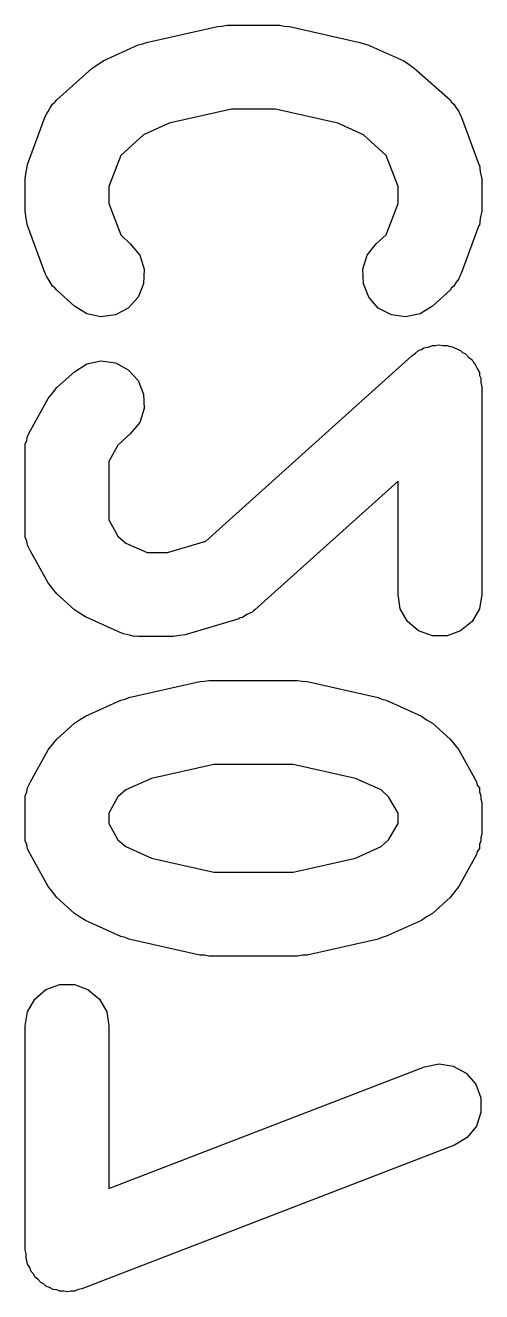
# Model space of a CAD drawing. Extents: x 103 to 139.4, y -103.3 to -91.2.
# Drawn here: x 108.895 to 109.517, y -98.874 to -97.148 of the extents above; entities that cross this region are included whole.
import ezdxf

# ---------------------------------------------------------------- set-up
doc = ezdxf.new("R2010")
doc.units = 0
doc.header["$MEASUREMENT"] = 0
doc.layers.add('BLACK', color=7, linetype='CONTINUOUS')

msp = doc.modelspace()

# ---------------------------------------------------------------- linework, layer by layer
at = {"layer": 'Black'}
for p, q in [((109.06, -97.1714), (109.157, -97.1496)), ((109.157, -97.1496), (109.163, -97.1493)), ((109.163, -97.1493), (109.17, -97.1482)), ((109.17, -97.1482), (109.242, -97.1482)), ((109.242, -97.1482), (109.248, -97.1493)), ((109.248, -97.1493), (109.255, -97.1496)), ((109.255, -97.1496), (109.351, -97.1714)), ((109.049, -97.175), (109.055, -97.1736)), ((109.055, -97.1736), (109.06, -97.1714)), ((109.351, -97.1714), (109.357, -97.1736)), ((109.357, -97.1736), (109.362, -97.175)), ((109.001, -97.1968), (109.049, -97.175)), ((109.362, -97.175), (109.411, -97.1968)), ((108.938, -97.2499), (108.986, -97.2064)), ((108.986, -97.2064), (108.994, -97.2017)), ((108.994, -97.2017), (109.001, -97.1968)), ((109.411, -97.1968), (109.418, -97.2017)), ((109.418, -97.2017), (109.425, -97.2064)), ((109.425, -97.2064), (109.474, -97.2499)), ((108.926, -97.2656), (108.929, -97.2607)), ((108.929, -97.2607), (108.932, -97.2554)), ((108.932, -97.2554), (108.935, -97.253)), ((108.935, -97.253), (108.938, -97.2499)), ((109.474, -97.2499), (109.476, -97.253)), ((109.476, -97.253), (109.479, -97.2554)), ((109.479, -97.2554), (109.482, -97.2607)), ((109.482, -97.2607), (109.486, -97.2656)), ((108.898, -97.3379), (108.922, -97.2726)), ((108.922, -97.2726), (108.924, -97.2693)), ((108.924, -97.2693), (108.926, -97.2656)), ((109.176, -97.2625), (109.091, -97.2816)), ((109.236, -97.2625), (109.176, -97.2625)), ((109.321, -97.2816), (109.236, -97.2625)), ((109.486, -97.2656), (109.487, -97.2692)), ((109.487, -97.2692), (109.489, -97.2726)), ((109.489, -97.2726), (109.513, -97.3379)), ((109.091, -97.2816), (109.056, -97.2973)), ((109.356, -97.2973), (109.321, -97.2816)), ((109.056, -97.2973), (109.025, -97.3255)), ((109.387, -97.3255), (109.356, -97.2973)), ((109.025, -97.3255), (109.009, -97.368)), ((109.403, -97.368), (109.387, -97.3255)), ((108.896, -97.3477), (108.898, -97.3382)), ((108.898, -97.3381), (108.898, -97.3379)), ((108.898, -97.3382), (108.898, -97.3381)), ((109.513, -97.3379), (109.513, -97.3381)), ((109.513, -97.3381), (109.514, -97.3382)), ((109.514, -97.3382), (109.515, -97.3478)), ((108.895, -97.3574), (108.896, -97.3477)), ((108.895, -97.3576), (108.895, -97.3574)), ((108.895, -97.3577), (108.895, -97.3576)), ((108.895, -97.4013), (108.895, -97.3577)), ((109.515, -97.3478), (109.517, -97.3574)), ((109.517, -97.3574), (109.517, -97.3576)), ((109.517, -97.3576), (109.517, -97.3577)), ((109.517, -97.3577), (109.517, -97.4013)), ((109.009, -97.368), (109.009, -97.391)), ((109.403, -97.391), (109.403, -97.368)), ((109.009, -97.391), (109.025, -97.4335)), ((109.387, -97.4335), (109.403, -97.391)), ((108.895, -97.4014), (108.895, -97.4013)), ((108.895, -97.4016), (108.895, -97.4014)), ((108.896, -97.4112), (108.895, -97.4016)), ((108.898, -97.4208), (108.896, -97.4112)), ((109.515, -97.4112), (109.514, -97.4208)), ((109.517, -97.4016), (109.515, -97.4112)), ((109.517, -97.4013), (109.517, -97.4014)), ((109.517, -97.4014), (109.517, -97.4016)), ((108.898, -97.421), (108.898, -97.4208)), ((108.898, -97.4211), (108.898, -97.421)), ((108.922, -97.4864), (108.898, -97.4211)), ((109.513, -97.4211), (109.489, -97.4864)), ((109.514, -97.4208), (109.513, -97.421)), ((109.513, -97.421), (109.513, -97.4211)), ((109.025, -97.4335), (109.038, -97.4459)), ((109.038, -97.4459), (109.051, -97.4615)), ((109.361, -97.4615), (109.373, -97.4459)), ((109.373, -97.4459), (109.387, -97.4335)), ((109.051, -97.4615), (109.057, -97.4804)), ((109.355, -97.4804), (109.361, -97.4615)), ((109.057, -97.4804), (109.056, -97.5002)), ((109.356, -97.5002), (109.355, -97.4804)), ((108.924, -97.4898), (108.922, -97.4864)), ((108.926, -97.4934), (108.924, -97.4898)), ((108.929, -97.4983), (108.926, -97.4934)), ((108.932, -97.5036), (108.929, -97.4983)), ((109.056, -97.5002), (109.049, -97.5186)), ((109.363, -97.5186), (109.356, -97.5002)), ((109.482, -97.4983), (109.479, -97.5036)), ((109.486, -97.4934), (109.482, -97.4983)), ((109.487, -97.4898), (109.486, -97.4934)), ((109.489, -97.4864), (109.487, -97.4898)), ((108.935, -97.506), (108.932, -97.5036)), ((108.938, -97.5091), (108.935, -97.506)), ((108.962, -97.5309), (108.938, -97.5091)), ((109.049, -97.5186), (109.035, -97.5334)), ((109.376, -97.5334), (109.363, -97.5186)), ((109.474, -97.5091), (109.45, -97.5309)), ((109.476, -97.506), (109.474, -97.5091)), ((109.479, -97.5036), (109.476, -97.506)), ((108.979, -97.5414), (108.962, -97.5309)), ((109.035, -97.5334), (109.018, -97.5427)), ((109.394, -97.5427), (109.376, -97.5334)), ((109.45, -97.5309), (109.433, -97.5414)), ((108.998, -97.5455), (108.979, -97.5414)), ((109.018, -97.5427), (108.998, -97.5455)), ((109.413, -97.5455), (109.394, -97.5427)), ((109.433, -97.5414), (109.413, -97.5455)), ((109.435, -97.5899), (109.438, -97.5878)), ((109.438, -97.5878), (109.444, -97.5865)), ((109.444, -97.5865), (109.45, -97.5845)), ((109.45, -97.5845), (109.454, -97.5845)), ((109.454, -97.5845), (109.458, -97.5837)), ((109.458, -97.5837), (109.464, -97.5845)), ((109.464, -97.5845), (109.47, -97.5845)), ((109.47, -97.5845), (109.474, -97.5859)), ((109.474, -97.5859), (109.477, -97.5864)), ((109.477, -97.5864), (109.483, -97.5892)), ((108.979, -97.6096), (108.998, -97.6054)), ((108.998, -97.6054), (109.018, -97.6082)), ((109.141, -97.851), (109.422, -97.5983)), ((109.422, -97.5983), (109.427, -97.5951)), ((109.427, -97.5951), (109.431, -97.5913)), ((109.431, -97.5913), (109.435, -97.5899)), ((109.483, -97.5892), (109.488, -97.5913)), ((109.488, -97.5913), (109.491, -97.5939)), ((109.491, -97.5939), (109.495, -97.5957)), ((109.495, -97.5957), (109.499, -97.6002)), ((109.499, -97.6002), (109.504, -97.604)), ((109.504, -97.604), (109.506, -97.6075)), ((108.938, -97.6418), (108.962, -97.6201)), ((108.962, -97.6201), (108.979, -97.6096)), ((109.018, -97.6082), (109.035, -97.6175)), ((109.035, -97.6175), (109.049, -97.6323)), ((109.506, -97.6075), (109.508, -97.6105)), ((109.508, -97.6105), (109.511, -97.616)), ((109.511, -97.616), (109.514, -97.6212)), ((109.514, -97.6212), (109.514, -97.6252)), ((109.049, -97.6323), (109.056, -97.6507)), ((109.514, -97.6252), (109.516, -97.6289)), ((109.516, -97.6289), (109.516, -97.6349)), ((109.516, -97.6349), (109.517, -97.6408)), ((108.902, -97.7001), (108.926, -97.6566)), ((108.926, -97.6566), (108.932, -97.6493)), ((108.932, -97.6493), (108.938, -97.6418)), ((109.056, -97.6507), (109.057, -97.6705)), ((109.517, -97.6408), (109.517, -97.9238)), ((109.057, -97.6705), (109.051, -97.6894)), ((109.051, -97.6894), (109.038, -97.705)), ((108.897, -97.7137), (108.898, -97.7083)), ((108.898, -97.7083), (108.9, -97.7044)), ((108.9, -97.7044), (108.902, -97.7001)), ((109.038, -97.705), (109.021, -97.7204)), ((108.895, -97.7189), (108.897, -97.7137)), ((108.895, -97.7234), (108.895, -97.7189)), ((108.895, -97.7279), (108.895, -97.7234)), ((109.021, -97.7204), (109.009, -97.7427)), ((108.895, -97.8367), (108.895, -97.7279)), ((109.009, -97.7427), (109.009, -97.8219)), ((109.403, -97.7691), (109.208, -97.9445)), ((109.403, -97.9238), (109.403, -97.7691)), ((109.009, -97.8219), (109.021, -97.8442)), ((108.895, -97.8412), (108.895, -97.8367)), ((108.895, -97.8457), (108.895, -97.8412)), ((108.897, -97.8509), (108.895, -97.8457)), ((109.021, -97.8442), (109.032, -97.8536)), ((108.898, -97.8563), (108.897, -97.8509)), ((108.9, -97.8602), (108.898, -97.8563)), ((108.902, -97.8645), (108.9, -97.8602)), ((108.926, -97.908), (108.902, -97.8645)), ((109.032, -97.8536), (109.061, -97.8666)), ((109.089, -97.8666), (109.141, -97.851)), ((109.061, -97.8666), (109.089, -97.8666)), ((108.932, -97.9153), (108.926, -97.908)), ((108.938, -97.9227), (108.932, -97.9153)), ((108.962, -97.9445), (108.938, -97.9227)), ((109.406, -97.9433), (109.403, -97.9238)), ((109.517, -97.9238), (109.514, -97.9433)), ((108.969, -97.9492), (108.962, -97.9445)), ((108.977, -97.9541), (108.969, -97.9492)), ((109.204, -97.9478), (109.197, -97.9511)), ((109.206, -97.9459), (109.204, -97.9478)), ((109.208, -97.9445), (109.206, -97.9459)), ((109.416, -97.9605), (109.406, -97.9433)), ((109.514, -97.9433), (109.504, -97.9605)), ((109.025, -97.9759), (108.977, -97.9541)), ((109.186, -97.9568), (109.113, -97.9785)), ((109.188, -97.9556), (109.186, -97.9568)), ((109.191, -97.955), (109.188, -97.9556)), ((109.197, -97.9511), (109.191, -97.955)), ((109.431, -97.9733), (109.416, -97.9605)), ((109.504, -97.9605), (109.488, -97.9733)), ((109.027, -97.9764), (109.025, -97.9759)), ((109.029, -97.9775), (109.027, -97.9764)), ((109.037, -97.9789), (109.029, -97.9775)), ((109.044, -97.9808), (109.037, -97.9789)), ((109.046, -97.9806), (109.044, -97.9808)), ((109.049, -97.9809), (109.046, -97.9806)), ((109.097, -97.9809), (109.049, -97.9809)), ((109.105, -97.9795), (109.097, -97.9809)), ((109.113, -97.9785), (109.105, -97.9795)), ((109.45, -97.9801), (109.431, -97.9733)), ((109.47, -97.9801), (109.45, -97.9801)), ((109.488, -97.9733), (109.47, -97.9801)), ((109.036, -98.064), (109.133, -98.0422)), ((109.133, -98.0422), (109.139, -98.0419)), ((109.139, -98.0419), (109.145, -98.0408)), ((109.145, -98.0408), (109.266, -98.0408)), ((109.266, -98.0408), (109.273, -98.0419)), ((109.273, -98.0419), (109.279, -98.0422)), ((109.279, -98.0422), (109.376, -98.064)), ((108.977, -98.0894), (109.025, -98.0676)), ((109.025, -98.0676), (109.031, -98.0662)), ((109.031, -98.0662), (109.036, -98.064)), ((109.376, -98.064), (109.381, -98.0662)), ((109.381, -98.0662), (109.387, -98.0676)), ((109.387, -98.0676), (109.435, -98.0894)), ((108.938, -98.1208), (108.962, -98.099)), ((108.962, -98.099), (108.969, -98.0944)), ((108.969, -98.0944), (108.977, -98.0894)), ((109.435, -98.0894), (109.442, -98.0944)), ((109.442, -98.0944), (109.45, -98.099)), ((109.45, -98.099), (109.474, -98.1208)), ((108.932, -98.1282), (108.938, -98.1208)), ((109.474, -98.1208), (109.48, -98.1282)), ((108.902, -98.1791), (108.926, -98.1355)), ((108.926, -98.1355), (108.932, -98.1282)), ((109.48, -98.1282), (109.486, -98.1355)), ((109.486, -98.1355), (109.51, -98.1791)), ((109.152, -98.1551), (109.067, -98.1742)), ((109.26, -98.1551), (109.152, -98.1551)), ((109.345, -98.1742), (109.26, -98.1551)), ((109.067, -98.1742), (109.032, -98.19)), ((109.38, -98.19), (109.345, -98.1742)), ((108.897, -98.1927), (108.898, -98.1873)), ((108.898, -98.1873), (108.9, -98.1834)), ((108.9, -98.1834), (108.902, -98.1791)), ((109.032, -98.19), (109.021, -98.1994)), ((109.39, -98.1994), (109.38, -98.19)), ((109.51, -98.1791), (109.511, -98.1834)), ((109.511, -98.1834), (109.514, -98.1873)), ((109.514, -98.1873), (109.514, -98.1927)), ((108.895, -98.1978), (108.897, -98.1927)), ((108.895, -98.2024), (108.895, -98.1978)), ((108.895, -98.2068), (108.895, -98.2024)), ((108.895, -98.2504), (108.895, -98.2068)), ((109.021, -98.1994), (109.009, -98.2216)), ((109.403, -98.2216), (109.39, -98.1994)), ((109.514, -98.1927), (109.516, -98.1978)), ((109.516, -98.1978), (109.516, -98.2024)), ((109.516, -98.2024), (109.517, -98.2068)), ((109.517, -98.2068), (109.517, -98.2504)), ((109.009, -98.2216), (109.009, -98.2356)), ((109.403, -98.2356), (109.403, -98.2216)), ((109.009, -98.2356), (109.021, -98.2578)), ((109.39, -98.2578), (109.403, -98.2356)), ((108.895, -98.2548), (108.895, -98.2504)), ((108.895, -98.2594), (108.895, -98.2548)), ((108.897, -98.2645), (108.895, -98.2594)), ((109.021, -98.2578), (109.032, -98.2672)), ((109.38, -98.2672), (109.39, -98.2578)), ((109.516, -98.2594), (109.514, -98.2645)), ((109.517, -98.2504), (109.516, -98.2548)), ((109.516, -98.2548), (109.516, -98.2594)), ((108.898, -98.2699), (108.897, -98.2645)), ((108.9, -98.2738), (108.898, -98.2699)), ((108.902, -98.2781), (108.9, -98.2738)), ((108.926, -98.3217), (108.902, -98.2781)), ((109.032, -98.2672), (109.067, -98.283)), ((109.345, -98.283), (109.38, -98.2672)), ((109.51, -98.2781), (109.486, -98.3217)), ((109.511, -98.2738), (109.51, -98.2781)), ((109.514, -98.2699), (109.511, -98.2738)), ((109.514, -98.2645), (109.514, -98.2699)), ((109.067, -98.283), (109.152, -98.3021)), ((109.26, -98.3021), (109.345, -98.283)), ((109.152, -98.3021), (109.26, -98.3021)), ((108.932, -98.329), (108.926, -98.3217)), ((108.938, -98.3364), (108.932, -98.329)), ((109.48, -98.329), (109.474, -98.3364)), ((109.486, -98.3217), (109.48, -98.329)), ((108.962, -98.3582), (108.938, -98.3364)), ((109.474, -98.3364), (109.45, -98.3582)), ((108.969, -98.3628), (108.962, -98.3582)), ((108.977, -98.3678), (108.969, -98.3628)), ((109.442, -98.3628), (109.435, -98.3678)), ((109.45, -98.3582), (109.442, -98.3628)), ((109.025, -98.3896), (108.977, -98.3678)), ((109.435, -98.3678), (109.386, -98.3896)), ((109.031, -98.391), (109.025, -98.3896)), ((109.036, -98.3932), (109.031, -98.391)), ((109.133, -98.415), (109.036, -98.3932)), ((109.376, -98.3932), (109.279, -98.415)), ((109.381, -98.391), (109.376, -98.3932)), ((109.386, -98.3896), (109.381, -98.391)), ((109.139, -98.4153), (109.133, -98.415)), ((109.145, -98.4164), (109.139, -98.4153)), ((109.266, -98.4164), (109.145, -98.4164)), ((109.273, -98.4153), (109.266, -98.4164)), ((109.279, -98.415), (109.273, -98.4153)), ((108.908, -98.4749), (108.923, -98.4621)), ((108.923, -98.4621), (108.942, -98.4553)), ((108.942, -98.4553), (108.962, -98.4553)), ((108.962, -98.4553), (108.98, -98.4621)), ((108.98, -98.4621), (108.996, -98.4749)), ((108.898, -98.4921), (108.908, -98.4749)), ((108.996, -98.4749), (109.006, -98.4921)), ((108.895, -98.5116), (108.898, -98.4921)), ((109.006, -98.4921), (109.009, -98.5116)), ((108.895, -98.8164), (108.895, -98.5116)), ((109.009, -98.5116), (109.009, -98.7331)), ((109.009, -98.7331), (109.439, -98.5672)), ((109.439, -98.5672), (109.459, -98.5633)), ((109.459, -98.5633), (109.478, -98.5664)), ((109.478, -98.5664), (109.496, -98.576)), ((109.496, -98.576), (109.509, -98.591)), ((109.509, -98.591), (109.516, -98.6095)), ((109.516, -98.6095), (109.516, -98.6293)), ((109.516, -98.6293), (109.51, -98.6481)), ((109.51, -98.6481), (109.497, -98.6636)), ((109.48, -98.6738), (108.972, -98.8697)), ((109.497, -98.6636), (109.48, -98.6738)), ((108.896, -98.8219), (108.895, -98.8164)), ((108.896, -98.8274), (108.896, -98.8219)), ((108.897, -98.8316), (108.896, -98.8274)), ((108.898, -98.836), (108.897, -98.8316)), ((108.901, -98.8408), (108.898, -98.836)), ((108.903, -98.8459), (108.901, -98.8408)), ((108.906, -98.8493), (108.903, -98.8459)), ((108.908, -98.8532), (108.906, -98.8493)), ((108.912, -98.8567), (108.908, -98.8532)), ((108.916, -98.8609), (108.912, -98.8567)), ((108.92, -98.8631), (108.916, -98.8609)), ((108.923, -98.8659), (108.92, -98.8631)), ((108.928, -98.8678), (108.923, -98.8659)), ((108.933, -98.8705), (108.928, -98.8678)), ((108.938, -98.8712), (108.933, -98.8705)), ((108.942, -98.8727), (108.938, -98.8712)), ((108.947, -98.8727), (108.942, -98.8727)), ((108.953, -98.8736), (108.947, -98.8727)), ((108.957, -98.8727), (108.953, -98.8736)), ((108.962, -98.8727), (108.957, -98.8727)), ((108.967, -98.8708), (108.962, -98.8727)), ((108.972, -98.8697), (108.967, -98.8708))]:
    msp.add_line(p, q, dxfattribs=at)

doc.saveas('drawing.dxf')
